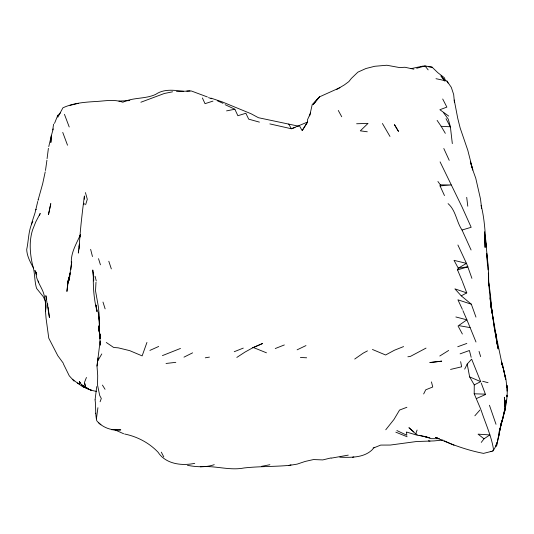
<?xml version="1.0" encoding="UTF-8"?>
<svg xmlns="http://www.w3.org/2000/svg" width="534" height="534" viewBox="0 0 534 534"><rect width="100%" height="100%" fill="white"/><g stroke="black" fill="none" stroke-linecap="round" stroke-linejoin="round"><path stroke-width="0.8" d="M95.987 282.292L95.533 290.863L98.343 306.623L99.197 314.84L99.377 332.161L100.345 345.144L100.185 341.833M480.847 409.391L474.205 393.798L474.252 384.894L469.633 376.897L467.197 364.061L471.656 359.148L480.687 381.636L474.252 384.894M506.94 387.704L505.865 378.639L501.613 362.125L502.721 367.252L495.345 331.968M507.02 391.095L506.96 385.208C507.941 394.853 506.332 404.498 503.962 413.83M84.279 199.262L84.392 195.958C82.156 213.006 80.173 230.107 79.159 247.309L79.419 244.172L78.311 253.089L78.712 250.8M307.264 122.653L302.317 130.383L307.417 122.112L307.504 119.723L310.621 112.894M96.741 386.563L95.085 399.772M111.593 429.71L120.784 429.883C111.853 430.851 102.575 427.801 96.767 420.772C95.105 413.883 96.067 406.861 95.085 399.879M84.005 204.742L84.098 203.24M51.351 135.636L50.857 142.491L51.364 135.629L53.213 128.881M47.079 158.631L48.4 148.325M70.161 273.501L68.926 280.704L71.683 261.907L71.443 264.317C70.288 253.717 76.068 244.325 80.267 235.1M70.875 269.723L71.683 261.907M100.145 341.006L97.001 366.05L97.702 375.509L97.542 385.067L99.718 395.547L101.306 398.437L100.098 401.768M500.098 428.435L498.289 438.321L501.64 421.446C498.669 431.298 499.39 442.606 492.815 451.056L483.524 453.386C466.776 450.202 451.03 444.275 435.517 437.399L437.706 437.893M97.001 366.05L98.056 357.867M96.414 418.816L97.922 407.709M46.932 160.193L45.483 170.5M52.779 129.909L53.554 124.135M505.411 404.051L506.018 399.973L505.151 409.985L500.545 426.019L503.161 417.248L504.49 410.512L502 421.072M498.803 434.222L496.92 445.069L495.746 446.638L496.7 442.733M499.056 432.633L499.303 431.045M78.972 249.278L79.239 247.756M309.667 115.938L312.203 104.604L319.526 96.848L339.898 87.676M31.352 224.153L35.084 212.672L37.767 201.411M499.277 432.059L503.161 417.248M48.774 146.57L51.364 135.629M45.21 171.901L42.687 183.689L38.061 200.223L38.234 199.883M80.334 235.08L79.693 237.463L80.46 234.84M70.294 272.7L67.945 281.251L66.917 291.457L68.559 278.741L67.644 283.788L69.186 278.141M444.475 195.591L440.036 185.912L440.343 184.857L437.92 181.487M85.614 204.749L87.296 199.249L85.433 192.587M54.515 123.401L57.879 115.104L57.852 117.206L62.925 107.815C73.205 103.055 84.626 102.161 95.78 101.513C104.891 101.046 114.036 98.984 122.86 102.241C133.293 97.161 145.235 99.244 155.661 94.398C164.138 88.557 174.204 90.259 183.616 91.281M146.943 342.434L142.144 355.891L129.669 350.631L118.248 347.841L113.662 347.474L106.279 342.474M417.094 430.05L415.712 433.935L408.911 427.687L413.817 431.852M39.389 215.569L40.204 213.426L35.745 221.944L32.567 229.954C28.963 241.435 29.957 253.296 32.507 264.811C35.137 272.52 34.229 280.69 36.606 288.427L43.334 296.744L45.617 301.65M492.815 451.056L493.489 449.321C491.367 435.757 485.299 423.122 481.107 410.092M97.629 361.131L101.8 353.935M462.117 280.791L457.545 269.93L458.265 268.175L466.476 263.375L457.905 245.006M86.448 377.458L84.372 382.671L85.407 386.489L84.853 383.479M69.787 276.191L68.813 278.347L69.774 276.225M464.693 369.127L467.197 364.061M423.656 393.965L425.725 389.807L432.734 387.003L431.459 381.91M32.848 221.477C28.302 230 28.763 240.16 26.7 249.465C26.987 256.166 30.311 262.234 33.462 267.988M481.254 442.399L484.038 438.814L489.845 434.93L478.064 434.155L484.038 438.814M385.762 429.777L393.979 419.437L399.559 410.059L406.895 407.282M474.846 415.799L479.953 409.999M58.613 114.623L60.422 112.888M372.845 449.147C364.235 458.025 351.178 457.491 339.798 457.211M354.723 359.055L363.2 353.134L367.452 350.891M35.731 209.822L36.319 209.421M373.446 448.146L374.728 447.278M236.816 357.426L244.993 352.086L252.796 347.754L262.481 343.549L252.796 347.754L253.63 347.621L266.473 352.814M439.789 356.011L448.66 350.451M336.5 89.565L344.383 84.899L348.876 81.575L351.339 78.445L357.887 72.143L365.917 68.519L374.755 66.276L386.843 65.241L399.485 67.558L404.992 67.264L413.85 69.186M466.756 292.892L454.895 288.867L461.243 295.843L466.756 292.892L462.364 281.438M183.983 357.146L192.614 352.841M426.039 348.095L410.432 356.385L407.869 356.785M297.131 349.823L305.975 345.585M149.887 350.411L158.685 346.466M476.381 398.584L485.519 394.513L481.247 383.085M269.87 123.908L291.397 128.761L307.417 122.112M162.416 355.617L180.485 348.442M372.892 448.233L380.715 445.082L390.287 445.056L416.44 441.531L434.015 440.917L442.973 440.023M234.246 351.712L243.277 348.108M403.584 346.579L394.479 350.204L385.608 354.99L372.445 349.476M275.25 348.535L284.328 344.951M140.876 102.234L164.292 93.497L172.582 91.808M457.738 346.746L466.829 343.435M460.101 353.855L469.419 350.498L471.162 357.306M295.062 127.486L291.397 128.761L288.7 124.055M212.953 101.106L205.029 103.669L202.399 97.962M457.545 269.93L467.804 266.806L471.909 278.347M448.079 203.621C456.036 210.623 456.303 221.597 462.037 230.02L471.175 227.297L462.15 207.212L440.083 161.869M416.694 68.285L424.991 65.922L432.106 67.177L437.72 72.604L444.288 77.684L445.59 80.661M289.488 465.221L290.983 464.82M352.387 457.318L353.842 456.924M70.034 105.352L78.338 103.322M330.987 457.925L322.776 459.914L313.491 459.56L305.174 461.436L297.198 464.113L288.707 465.514M450.542 369.428L461.63 366.805L460.642 361.638M214.254 464.673C205.577 467.657 196.358 466.97 187.494 465.341M331.2 458.165L348.261 455.122M226.563 110.885L234.86 109.243L237.877 115.724L245.854 113.268L248.704 119.162L259.431 122.126M261.486 466.349L269.897 464.72M205.296 357.8L209.428 357.119M411.08 68.632L422.955 66.089L426.005 66.45M194.73 463.332C181.934 466.082 165.747 464.159 158.051 452.211C149.093 442.786 137.318 436.632 124.629 434.009M166.034 363.474L175.799 362.339M288.74 465.428C273.829 466.736 258.943 466.295 244.065 467.964C229.32 470.848 214.928 465.328 200.29 466.789M440.036 185.912L451.17 184.958L440.343 184.857M176.494 91.494L191.406 91L207.339 96.941M186.793 91.067L189.971 90.86M490.272 451.557L491.48 451.49M129.822 100.606L118.908 101.073M356.625 123.761L368.033 123.401L360.316 130.837L367.292 131.778M439.375 438.668L431.325 438.674L423.943 436.331L418.749 435.31L429.903 437.893M474.205 393.798L484.812 394.132L485.519 394.513M300.408 357.46L306.649 357.793M437.106 120.384L441.151 126.291L450.249 126.798L446.003 118.628M428.288 66.723L432.106 67.177M428.341 440.81L429.977 441.077M475.988 342.007L470.127 327.609L458.606 325.58L466.896 319.833L462.931 310.661M454.427 102.528L453.68 94.545L451.303 87.329L446.931 81.041L435.991 78.698M298.726 126.218L258.436 117.707L250.927 113.682L222.031 101.82L210.97 98.123M96.647 391.369C89.992 390.447 82.67 387.671 79.286 381.543L80.327 382.751M455.869 316.969L466.896 319.833L470.127 327.609M423.943 436.331L427.667 437.306M482.616 381.256L488.036 382.698M406.594 432.053L418.109 435.504L416.266 433.942M475.961 317.109L471.328 304.2L457.925 299.808L462.377 309.38M208.494 97.642L211.711 98.723M395.821 432.16L407.122 436.765M469.633 376.897L480.687 381.636M79.579 383.986L77.43 383.038L72.417 379.187M114.803 429.797L123.608 433.741M217.498 100.839L223.025 103.329M444.361 440.884L454.013 445.263M79.419 383.966L77.43 383.038L82.53 386.609L91.347 390.261L89.926 389.473M225.128 104.684L234.86 109.243M396.889 430.544L406.815 435.263L406.528 432.206M88.497 388.685L81.368 384.747L84.492 387.591L82.41 385.168M448.747 116.105L439.882 109.724L446.871 107.107L442.706 99.004M461.243 295.843L471.328 304.2M98.503 422.648L100.893 424.804M74.066 381.142L69.24 375.769L63.252 363.581M444.675 80.073L440.937 75.881L444.802 81.121M424.991 65.922L428.161 69.881M63.159 363.007L57.779 355.671L48.768 338.162L46.071 318.364L45.51 311.642L45.911 304.76M443.474 112.594L448.273 119.122L450.409 126.872M382.417 123.487L389.987 136.457M102.428 385.081L105.051 389.293M111.332 268.889L108.796 261.253M441.151 126.291L445.323 133.346M446.931 81.041L448.053 83.03M299.267 125.503L302.131 130.576M338.282 110.451L341.727 116.759M458.045 325.98L462.377 334.024M161.301 452.151L163.798 456.917M443.801 148.492L449.221 160.34M462.037 230.02L471.081 249.985M36.466 273.962L34.93 270.524L36.699 274.87M69.22 126.979L64.447 114.323M67.518 145.221L62.745 132.412M502.461 365.296L501.68 363.18L502.774 365.51L505.718 379.647M489.444 405.259L496.019 424.296M102.982 302.057L105.131 308.859M98.516 258.656L100.439 264.811M479.038 351.419L480.653 356.612M36.666 274.196L36.045 272.08C35.538 281.865 44.315 289.027 44.569 298.513M90.633 249.338L92.462 256.56M46.732 299.16L45.844 295.649L49.422 317.476L48.093 306.823M95.099 276.298L96.247 280.937M495.358 332.068L496.113 335.232L491.507 309.066M454.227 100.032L457.745 118.341L460.174 128.026L467.797 150.281L472.817 170.026L475.767 178.256L480.5 199.022L481.641 208.36L481.161 205.457C484.572 219.08 485.219 233.098 486.14 247.042L485.533 238.264M38.348 280.997L38.702 282.559M496.413 340.452L498.142 348.969L494.477 328.57L497.448 345.478M503.796 370.322L505.184 377.318M96.093 305.228L97.014 311.415C93.77 298.619 92.836 285.496 93.503 272.327L93.724 277.84M495.338 333.543L495.932 336.814M491.6 309.667L492.468 314.806M47.566 303.733L47.833 305.281M489.985 297.939L494.377 328.036L490.419 299.394L491.12 308.325L488.597 282.419L488.683 283.607L488.617 273.234L486.674 253.263L487.495 265.264M96.067 305.094L97.014 311.415M100.178 337.461L99.137 330.553L100.165 337.448M491.407 307.23L490.833 303.379L492.668 315.828M452.325 143.613L450.429 127.225M100.165 337.395L98.503 325.914L100.112 338.362L99.751 334.397M98.169 312.03L99.191 320.133L99.571 328.597L99.264 317.697M466.703 197.346L467.784 206.211M98.857 316.989L99.638 323.464M45.43 302.731L45.931 307.05L45.523 311.596L45.637 304.807L44.896 298.326M491.834 311.095L490.346 293.78L488.51 281.518L488.797 285.323M99.591 332.815L99.177 328.871L100.152 338.416M93.737 279.662L92.782 269.97L93.73 280.937M485.833 242.783L487.983 264.263L488.089 269.85M488.343 273.121L488.837 285.283M488.363 282.88L488.537 285.316M95.553 413.203L95.586 413.696M100.145 336.774L99.985 334.337L100.132 337.655L99.958 333.777M100.018 335.219L100.112 336.861M484.532 231.749L484.752 236.675M100.005 334.311L100.118 337.495M484.605 233.498L485.059 247.315L484.605 233.498L484.765 238.231M506.886 395.207L506.873 396.869L506.913 395.22M50.777 203.708L48.507 214.501L50.777 203.708M315.167 101.987L313.224 104.544L319.526 96.848L315.167 101.987M441.678 361.164L429.95 362.533L441.678 361.164M467.804 266.806L458.265 268.175L454.027 260.352L466.476 263.375L467.804 266.806M394.739 125.083L394.446 124.709L398.491 131.397L394.739 125.083M471.629 166.014L470.341 161.769L472.817 170.026L471.629 166.014M505.004 406.674L504.35 397.269L505.151 409.985L505.004 406.674"/></g></svg>
